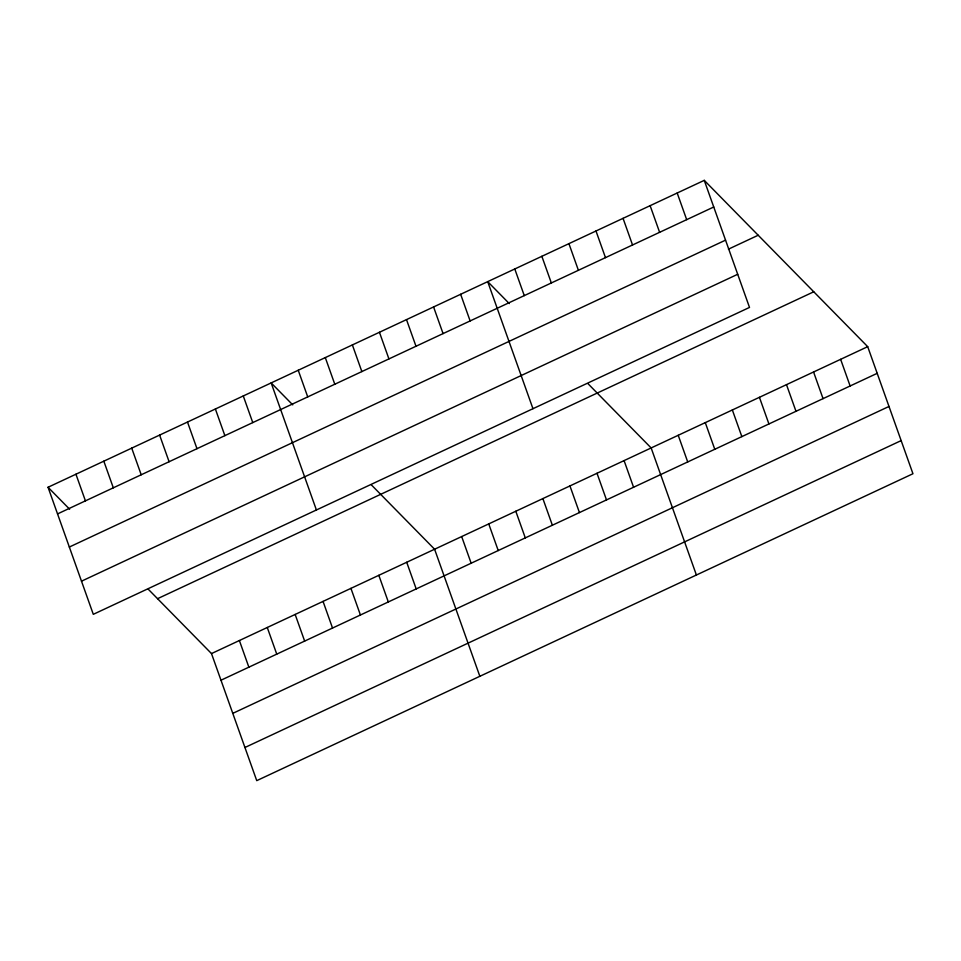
<?xml version="1.0" encoding="UTF-8"?>
<svg xmlns="http://www.w3.org/2000/svg" width="961" height="961" viewBox="0 0 961 961"><rect width="100%" height="100%" fill="white"/><g stroke="black" fill="none" stroke-linecap="round" stroke-linejoin="round"><path stroke-width="1.44" d="M704.257 180.356L749.508 307.424L93.301 614.331L48.05 487.263L704.257 180.356L867.699 346.669L912.95 473.737L256.743 780.644L211.492 653.576L148.294 589.261M57.54 513.907L713.747 206.999M69.336 547.037L725.555 240.142M728.426 249.163L758.193 235.241M81.493 581.189L737.712 274.281M157.556 598.691L813.763 291.784M211.492 653.576L867.699 346.669M220.982 680.22L877.189 373.324M232.778 713.362L888.997 406.455M244.935 747.502L901.154 440.606M509.282 303.592L487.707 281.633L532.959 408.701M587.952 383.643L651.15 447.946L696.401 575.026M292.733 404.869L271.158 382.91L316.409 509.979M371.402 484.921L434.6 549.236L479.851 676.304M48.05 487.263L69.624 509.21M840.635 359.33L850.125 385.986M813.571 371.991L823.048 398.635M786.494 384.652L795.984 411.296M759.43 397.313L768.92 423.957M677.193 193.017L686.683 219.661M732.354 409.975L741.844 436.618M650.129 205.678L659.618 232.322M705.29 422.636L714.78 449.28M623.052 218.339L632.542 244.983M678.226 435.297L687.716 461.941M595.988 230.988L605.478 257.644M568.924 243.65L578.402 270.305M624.085 460.607L633.575 487.263M541.848 256.311L551.338 282.954M597.009 473.268L606.499 499.912M514.784 268.972L524.274 295.616M569.945 485.93L579.435 512.573M542.881 498.591L552.371 525.235M460.643 294.294L470.133 320.938M515.805 511.252L525.295 537.896M433.579 306.955L443.069 333.599M488.741 523.913L498.23 550.557M406.503 319.617L415.993 346.26M461.676 536.574L471.154 563.218M379.439 332.266L388.929 358.921M352.375 344.927L361.853 371.583M406.719 562.269L416.197 588.925M325.298 357.588L334.788 384.232M378.826 575.315L388.316 601.958M298.234 370.249L307.724 396.893M350.933 588.36L360.423 615.004M323.052 601.406L332.53 628.05M243.277 395.956L252.767 422.6M295.159 614.451L304.649 641.095M215.384 409.002L224.874 435.645M267.266 627.485L276.756 654.141M187.491 422.035L196.981 448.691M239.385 640.531L248.863 667.174M159.61 435.081L169.1 461.724M131.717 448.126L141.207 474.77M103.824 461.172L113.314 487.816M75.943 474.217L85.433 500.861"/></g></svg>
